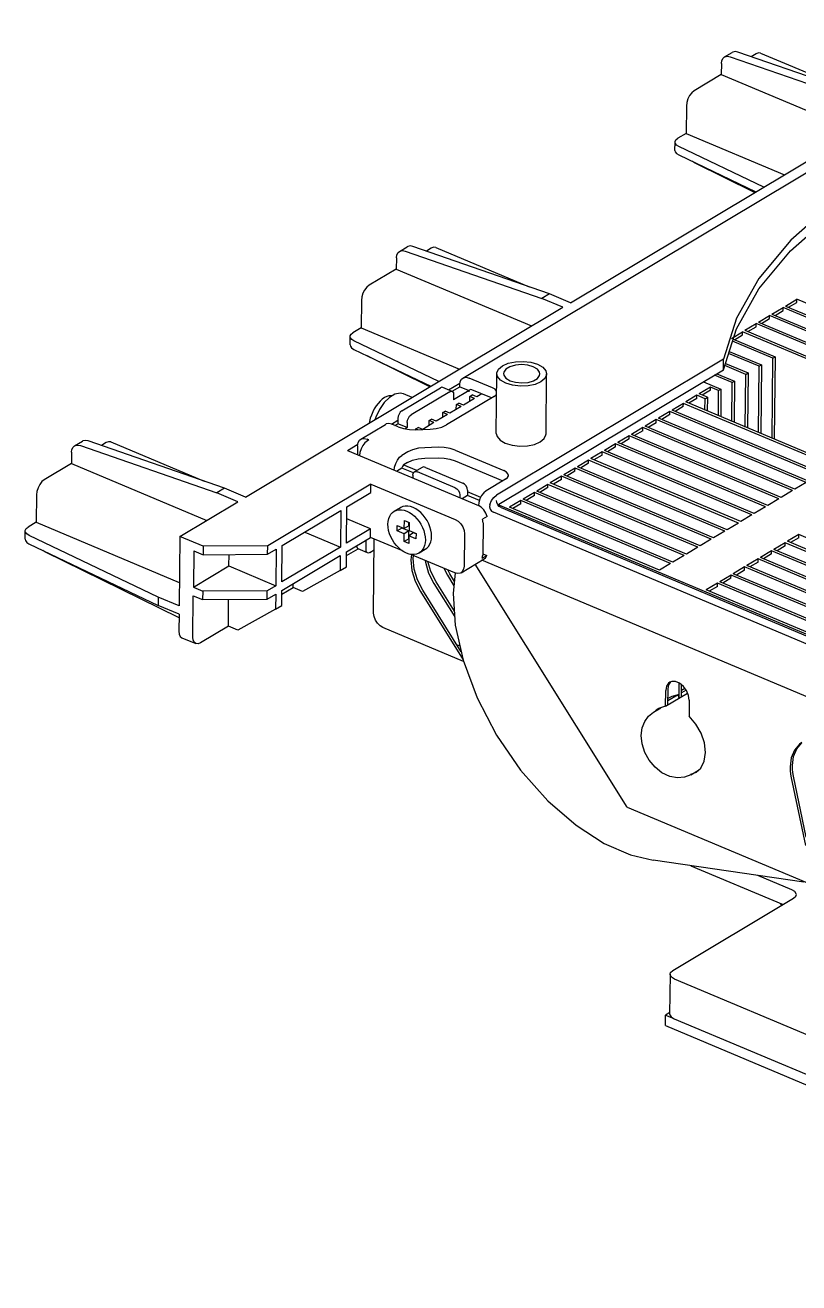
# Model space of a CAD drawing. Header units: millimetres. Extents: x 0 to 841, y 0 to 594.
# Drawn here: x 529.8 to 561.7, y 264.5 to 316.2 of the extents above; entities that cross this region are included whole.
import ezdxf

# ---------------------------------------------------------------- set-up
doc = ezdxf.new("R2010")
doc.units = ezdxf.units.MM
doc.header["$LTSCALE"] = 46.255
doc.layers.get('0').update_dxf_attribs({"linetype": 'CONTINUOUS'})

msp = doc.modelspace()

# ---------------------------------------------------------------- linework, layer by layer
at = {"color": 7, "linetype": 'CONTINUOUS'}
for p, q in [((547.825, 301.694), (572.112, 316.221)), ((558.597, 314.911), (558.916, 315.101)), ((558.833, 314.924), (564.45, 312.972)), ((564.768, 313.163), (559.151, 315.115)), ((559.897, 315.041), (559.701, 314.924)), ((560.087, 315.069), (563.931, 313.454)), ((558.468, 314.644), (558.464, 314.184)), ((558.464, 314.184), (557.349, 313.517)), ((558.464, 314.184), (564.035, 311.843)), ((557.027, 312.893), (557.016, 311.768)), ((552.255, 304.797), (565.315, 312.608)), ((557.016, 311.768), (556.678, 311.565)), ((557.016, 311.768), (561.065, 310.066)), ((556.56, 311.062), (556.563, 311.408)), ((560.212, 309.556), (556.721, 311.224)), ((556.717, 310.877), (559.888, 309.363)), ((557.367, 310.551), (557.283, 310.607)), ((559.838, 309.332), (557.367, 310.551)), ((563.003, 308.85), (561.326, 307.369)), ((561.322, 306.937), (562.999, 308.417)), ((545.219, 306.909), (545.538, 307.1)), ((551.39, 305.161), (545.773, 307.113)), ((546.519, 307.039), (546.323, 306.922)), ((546.709, 307.067), (550.553, 305.452)), ((545.09, 306.642), (545.086, 306.182)), ((545.455, 306.922), (551.072, 304.97)), ((560.012, 305.365), (561.322, 306.937)), ((545.086, 306.182), (543.971, 305.515)), ((545.086, 306.182), (550.657, 303.841)), ((551.39, 305.161), (551.072, 304.97)), ((551.937, 304.607), (551.072, 304.97)), ((552.255, 304.797), (551.39, 305.161)), ((561.109, 304.661), (561.571, 304.938)), ((561.57, 304.808), (561.571, 304.938)), ((569.202, 301.73), (561.571, 304.938)), ((538.877, 296.795), (551.937, 304.607)), ((543.649, 304.892), (543.638, 303.766)), ((560.552, 304.328), (561.014, 304.604)), ((560.679, 304.275), (561.013, 304.474)), ((561.013, 304.474), (561.014, 304.604)), ((568.644, 301.397), (561.014, 304.604)), ((561.109, 304.661), (568.74, 301.454)), ((561.236, 304.608), (561.57, 304.808)), ((559.091, 304.157), (558.563, 302.47)), ((559.437, 303.661), (559.899, 303.937)), ((559.898, 303.808), (559.899, 303.937)), ((567.53, 300.73), (559.899, 303.937)), ((559.994, 303.995), (560.456, 304.271)), ((559.994, 303.995), (567.625, 300.787)), ((560.121, 303.941), (560.455, 304.141)), ((560.455, 304.141), (560.456, 304.271)), ((568.087, 301.064), (560.456, 304.271)), ((560.552, 304.328), (568.183, 301.121)), ((543.182, 303.06), (543.185, 303.406)), ((543.638, 303.766), (543.3, 303.563)), ((543.638, 303.766), (547.687, 302.064)), ((558.88, 303.328), (559.341, 303.604)), ((559.006, 303.274), (559.34, 303.474)), ((559.34, 303.474), (559.341, 303.604)), ((566.972, 300.397), (559.341, 303.604)), ((559.437, 303.661), (567.068, 300.454)), ((559.564, 303.608), (559.898, 303.808)), ((543.339, 302.875), (546.51, 301.361)), ((546.834, 301.554), (543.343, 303.222)), ((558.925, 303.309), (560.681, 302.57)), ((560.586, 302.513), (558.926, 303.211)), ((543.989, 302.549), (543.905, 302.605)), ((546.46, 301.331), (543.989, 302.549)), ((558.563, 302.47), (549.213, 296.877)), ((558.559, 302.037), (558.563, 302.47)), ((560.028, 302.18), (558.769, 302.709)), ((558.796, 302.795), (560.124, 302.237)), ((560.555, 299.217), (560.586, 302.513)), ((560.586, 302.513), (560.681, 302.57)), ((560.681, 302.57), (560.65, 299.178)), ((549.201, 299.414), (549.224, 301.882)), ((549.304, 296.501), (558.559, 302.037)), ((551.251, 299.395), (551.274, 301.863)), ((558.913, 301.513), (558.191, 301.817)), ((558.286, 301.874), (559.009, 301.57)), ((559.471, 301.846), (558.612, 302.207)), ((558.639, 302.293), (559.566, 301.904)), ((559.451, 299.681), (559.471, 301.846)), ((559.471, 301.846), (559.566, 301.904)), ((559.566, 301.904), (559.545, 299.642)), ((560.003, 299.449), (560.028, 302.18)), ((560.028, 302.18), (560.124, 302.237)), ((560.124, 302.237), (560.098, 299.41)), ((545.31, 300.344), (546.903, 301.297)), ((547.383, 301.149), (546.998, 301.311)), ((547.241, 301.209), (547.705, 301.487)), ((547.381, 301.152), (547.695, 301.34)), ((547.695, 301.34), (547.696, 301.427)), ((547.695, 301.34), (548.083, 301.177)), ((549.049, 301.293), (548.085, 301.698)), ((558.019, 301.321), (557.557, 301.045)), ((557.729, 301.541), (558.452, 301.237)), ((558.018, 301.192), (558.019, 301.321)), ((558.356, 301.18), (558.019, 301.321)), ((558.899, 299.914), (558.913, 301.513)), ((558.913, 301.513), (559.009, 301.57)), ((559.009, 301.57), (558.993, 299.874)), ((545.736, 300.898), (545.383, 301.046)), ((547.288, 301.135), (545.696, 300.182)), ((549.116, 300.94), (547.15, 299.764)), ((548.083, 301.177), (547.443, 300.797)), ((547.445, 301.014), (547.443, 300.797)), ((548.309, 300.861), (547.847, 300.585)), ((548.08, 301.135), (548.08, 301.178)), ((548.114, 300.745), (548.116, 300.942)), ((548.116, 300.942), (548.211, 300.999)), ((548.309, 300.861), (548.116, 300.942)), ((549.007, 300.876), (548.197, 301.216)), ((548.404, 300.918), (548.211, 300.999)), ((548.611, 301.042), (548.404, 300.918)), ((557.461, 300.988), (557, 300.712)), ((557.46, 300.858), (557.126, 300.658)), ((557.46, 300.858), (557.461, 300.988)), ((557.799, 300.846), (557.461, 300.988)), ((557.894, 300.903), (557.557, 301.045)), ((558.018, 301.192), (557.684, 300.992)), ((557.794, 300.378), (557.799, 300.846)), ((557.799, 300.846), (557.894, 300.903)), ((557.894, 300.903), (557.889, 300.338)), ((558.346, 300.146), (558.356, 301.18)), ((558.356, 301.18), (558.452, 301.237)), ((558.452, 301.237), (558.441, 300.106)), ((546.999, 300.078), (547.001, 300.275)), ((547.001, 300.275), (547.097, 300.332)), ((547.194, 300.194), (547.001, 300.275)), ((547.289, 300.251), (547.097, 300.332)), ((547.751, 300.528), (547.289, 300.251)), ((547.557, 300.411), (547.558, 300.609)), ((547.558, 300.609), (547.654, 300.666)), ((547.751, 300.528), (547.558, 300.609)), ((547.847, 300.585), (547.654, 300.666)), ((556.347, 300.321), (555.885, 300.045)), ((556.345, 300.191), (556.347, 300.321)), ((562.513, 297.73), (556.347, 300.321)), ((556.904, 300.655), (556.442, 300.378)), ((562.608, 297.787), (556.442, 300.378)), ((556.903, 300.525), (556.569, 300.325)), ((556.903, 300.525), (556.904, 300.655)), ((563.07, 298.063), (556.904, 300.655)), ((563.166, 298.12), (557, 300.712)), ((543.62, 299.179), (544.639, 299.789)), ((544.893, 299.804), (545.148, 299.957)), ((545.159, 299.684), (544.9, 299.793)), ((545.022, 299.741), (545.147, 299.816)), ((545.149, 300.032), (545.147, 299.816)), ((545.532, 299.654), (545.147, 299.816)), ((545.534, 299.87), (545.532, 299.654)), ((546.636, 299.861), (546.174, 299.585)), ((546.442, 299.744), (546.444, 299.942)), ((546.444, 299.942), (546.539, 299.999)), ((546.636, 299.861), (546.444, 299.942)), ((546.732, 299.918), (546.539, 299.999)), ((547.194, 300.194), (546.732, 299.918)), ((555.789, 299.988), (555.327, 299.711)), ((555.788, 299.858), (555.454, 299.658)), ((555.788, 299.858), (555.789, 299.988)), ((561.955, 297.396), (555.789, 299.988)), ((562.051, 297.453), (555.885, 300.045)), ((556.345, 300.191), (556.012, 299.992)), ((543.761, 299.212), (543.881, 299.183)), ((545.532, 299.654), (545.446, 299.602)), ((545.886, 299.608), (545.982, 299.666)), ((545.886, 299.566), (545.886, 299.608)), ((545.978, 299.57), (545.886, 299.608)), ((545.89, 299.566), (546.474, 299.59)), ((546.174, 299.585), (545.982, 299.666)), ((554.674, 299.321), (554.212, 299.045)), ((554.673, 299.191), (554.674, 299.321)), ((560.841, 296.729), (554.674, 299.321)), ((555.232, 299.654), (554.77, 299.378)), ((560.936, 296.786), (554.77, 299.378)), ((555.231, 299.524), (554.897, 299.325)), ((555.231, 299.524), (555.232, 299.654)), ((561.398, 297.063), (555.232, 299.654)), ((561.494, 297.12), (555.327, 299.711)), ((531.841, 298.907), (532.16, 299.098)), ((532.077, 298.921), (537.694, 296.968)), ((538.012, 297.159), (532.395, 299.111)), ((533.141, 299.037), (532.945, 298.92)), ((533.331, 299.065), (537.175, 297.45)), ((543.071, 298.715), (543.501, 298.972)), ((543.071, 298.715), (548.466, 296.447)), ((543.491, 298.912), (543.488, 298.539)), ((543.958, 299.15), (543.881, 299.183)), ((543.958, 299.15), (543.894, 299.112)), ((546.807, 298.845), (546.258, 298.83)), ((547.513, 298.727), (549.518, 297.884)), ((554.117, 298.988), (553.655, 298.711)), ((559.821, 296.12), (553.655, 298.711)), ((554.116, 298.858), (553.782, 298.658)), ((554.116, 298.858), (554.117, 298.988)), ((560.283, 296.396), (554.117, 298.988)), ((560.379, 296.453), (554.212, 299.045)), ((554.673, 299.191), (554.339, 298.991)), ((531.708, 298.18), (530.593, 297.513)), ((531.712, 298.64), (531.708, 298.18)), ((531.708, 298.18), (537.278, 295.839)), ((545.556, 298.654), (545.32, 298.513)), ((545.552, 298.221), (545.412, 298.137)), ((546.254, 298.397), (546.803, 298.412)), ((547.509, 298.294), (549.477, 297.467)), ((553.002, 298.321), (552.54, 298.044)), ((553.001, 298.191), (552.667, 297.991)), ((553.001, 298.191), (553.002, 298.321)), ((559.168, 295.729), (553.002, 298.321)), ((553.56, 298.654), (553.098, 298.378)), ((559.264, 295.786), (553.098, 298.378)), ((553.558, 298.524), (553.224, 298.325)), ((553.558, 298.524), (553.56, 298.654)), ((559.726, 296.062), (553.56, 298.654)), ((545.097, 297.863), (545.317, 297.995)), ((545.799, 297.79), (545.315, 297.993)), ((545.93, 297.887), (545.37, 298.122)), ((545.77, 297.695), (545.768, 297.581)), ((545.77, 297.695), (545.785, 297.773)), ((546.152, 298.02), (545.834, 297.829)), ((547.506, 297.183), (545.964, 297.831)), ((546.283, 298.021), (547.824, 297.374)), ((552.445, 297.987), (551.983, 297.711)), ((558.149, 295.119), (551.983, 297.711)), ((552.443, 297.857), (552.11, 297.658)), ((552.443, 297.857), (552.445, 297.987)), ((558.611, 295.396), (552.445, 297.987)), ((558.706, 295.453), (552.54, 298.044)), ((538.012, 297.159), (537.694, 296.968)), ((538.877, 296.795), (538.012, 297.159)), ((544.042, 297.333), (539.79, 294.79)), ((544.039, 296.987), (544.042, 297.333)), ((544.042, 297.333), (547.511, 295.875)), ((549.585, 297.532), (548.789, 297.055)), ((551.33, 297.32), (550.868, 297.044)), ((551.329, 297.191), (550.995, 296.991)), ((551.329, 297.191), (551.33, 297.32)), ((557.496, 294.729), (551.33, 297.32)), ((551.887, 297.654), (551.425, 297.378)), ((557.592, 294.786), (551.425, 297.378)), ((551.886, 297.524), (551.552, 297.324)), ((551.886, 297.524), (551.887, 297.654)), ((558.054, 295.062), (551.887, 297.654)), ((561.955, 297.396), (561.494, 297.12)), ((530.271, 296.89), (530.26, 295.764)), ((538.559, 296.605), (537.694, 296.968)), ((543.051, 296.396), (544.039, 296.987)), ((547.696, 296.886), (547.695, 296.771)), ((548.013, 296.86), (547.795, 296.729)), ((548.015, 297.076), (548.013, 296.86)), ((548.507, 296.652), (548.013, 296.86)), ((548.56, 296.782), (548.014, 297.011)), ((548.529, 296.723), (548.483, 296.575)), ((549.225, 296.571), (549.21, 296.661)), ((550.215, 296.654), (549.753, 296.377)), ((550.214, 296.524), (550.215, 296.654)), ((556.381, 294.062), (550.215, 296.654)), ((550.772, 296.987), (550.311, 296.711)), ((556.477, 294.119), (550.311, 296.711)), ((550.771, 296.857), (550.437, 296.657)), ((550.771, 296.857), (550.772, 296.987)), ((556.939, 294.395), (550.772, 296.987)), ((557.034, 294.453), (550.868, 297.044)), ((560.841, 296.729), (560.379, 296.453)), ((561.398, 297.063), (560.936, 296.786)), ((536.17, 295.176), (538.559, 296.605)), ((540.392, 294.805), (542.797, 296.244)), ((542.797, 296.244), (542.783, 294.741)), ((543.038, 294.894), (543.051, 296.396)), ((544.998, 296.212), (545.253, 296.365)), ((548.483, 296.575), (548.466, 296.432)), ((548.585, 296.376), (548.466, 296.447)), ((584.828, 281.149), (549.083, 296.173)), ((549.266, 296.484), (549.225, 296.571)), ((549.327, 296.411), (549.266, 296.484)), ((549.304, 296.501), (549.275, 296.473)), ((585.111, 281.419), (549.277, 296.48)), ((549.401, 296.363), (549.327, 296.411)), ((549.401, 296.363), (585.088, 281.364)), ((555.919, 293.786), (549.753, 296.377)), ((550.214, 296.524), (549.88, 296.324)), ((560.283, 296.396), (559.821, 296.12)), ((530.26, 295.764), (529.922, 295.562)), ((530.26, 295.764), (536.152, 293.287)), ((544.025, 295.484), (543.047, 295.895)), ((545.125, 295.408), (545.127, 295.624)), ((545.127, 295.624), (545.416, 295.503)), ((545.416, 295.503), (545.419, 295.828)), ((545.607, 295.617), (545.416, 295.503)), ((545.419, 295.828), (545.612, 295.747)), ((545.607, 295.617), (545.608, 295.748)), ((545.612, 295.747), (545.609, 295.422)), ((548.829, 295.997), (548.638, 295.882)), ((548.656, 295.738), (548.644, 294.408)), ((559.168, 295.729), (558.706, 295.453)), ((559.726, 296.062), (559.264, 295.786)), ((529.804, 295.058), (529.807, 295.404)), ((535.278, 292.682), (529.965, 295.22)), ((536.17, 295.176), (536.143, 292.318)), ((537.133, 294.771), (536.17, 295.176)), ((541.316, 295.358), (542.783, 294.741)), ((543.034, 294.547), (544.022, 295.138)), ((544.025, 295.484), (543.038, 294.894)), ((544.022, 295.138), (544.025, 295.484)), ((545.32, 294.592), (544.022, 295.138)), ((544.153, 292.018), (544.181, 295.071)), ((545.316, 295.522), (545.125, 295.408)), ((545.414, 295.286), (545.125, 295.408)), ((545.316, 295.522), (545.316, 295.545)), ((545.605, 295.401), (545.316, 295.522)), ((545.411, 294.962), (545.414, 295.286)), ((545.602, 295.076), (545.411, 294.962)), ((545.605, 295.401), (545.414, 295.286)), ((545.602, 295.076), (545.605, 295.401)), ((545.605, 295.075), (545.602, 295.076)), ((545.607, 295.205), (545.604, 294.881)), ((545.798, 295.32), (545.607, 295.205)), ((545.896, 295.084), (545.607, 295.205)), ((545.609, 295.422), (545.898, 295.3)), ((545.898, 295.278), (545.798, 295.32)), ((545.898, 295.3), (545.896, 295.084)), ((547.892, 295.28), (547.88, 293.951)), ((558.611, 295.396), (558.149, 295.119)), ((561.653, 295.253), (561.191, 294.976)), ((561.652, 295.123), (561.318, 294.923)), ((561.652, 295.123), (561.653, 295.253)), ((570.276, 291.628), (561.653, 295.253)), ((529.961, 294.873), (535.275, 292.335)), ((530.611, 294.547), (530.526, 294.603)), ((536.745, 294.586), (536.731, 293.084)), ((536.745, 294.586), (537.13, 294.424)), ((537.133, 294.771), (537.13, 294.424)), ((539.79, 294.79), (537.133, 294.771)), ((539.787, 294.443), (539.79, 294.79)), ((539.787, 294.443), (540.137, 294.653)), ((540.137, 294.653), (540.123, 293.15)), ((540.378, 293.303), (540.392, 294.805)), ((542.783, 294.741), (540.378, 293.303)), ((543.033, 294.386), (543.511, 294.672)), ((543.498, 294.673), (543.516, 294.663)), ((543.901, 294.501), (543.516, 294.663)), ((543.839, 294.637), (543.842, 295.031)), ((543.996, 294.515), (544.177, 294.624)), ((545.604, 294.881), (545.411, 294.962)), ((546.025, 294.496), (546.279, 294.648)), ((557.496, 294.729), (557.034, 294.453)), ((558.054, 295.062), (557.592, 294.786)), ((560.538, 294.586), (560.076, 294.309)), ((560.537, 294.456), (560.538, 294.586)), ((569.161, 290.961), (560.538, 294.586)), ((561.095, 294.919), (560.633, 294.643)), ((569.257, 291.019), (560.633, 294.643)), ((561.094, 294.789), (560.76, 294.59)), ((561.094, 294.789), (561.095, 294.919)), ((569.718, 291.295), (561.095, 294.919)), ((569.814, 291.352), (561.191, 294.976)), ((536.139, 291.821), (530.611, 294.547)), ((537.13, 294.424), (539.787, 294.443)), ((538.196, 293.96), (538.2, 294.432)), ((540.375, 292.956), (542.779, 294.395)), ((542.779, 294.395), (542.774, 293.776)), ((543.029, 293.928), (543.034, 294.547)), ((545.503, 294.488), (545.394, 294.543)), ((545.709, 294.429), (545.682, 294.21)), ((547.49, 293.68), (545.687, 294.438)), ((545.777, 294.267), (545.793, 294.393)), ((547.751, 293.684), (548.706, 294.256)), ((554.585, 284.035), (548.338, 294.035)), ((590.126, 276.749), (548.61, 294.198)), ((548.623, 294.28), (548.814, 294.395)), ((548.623, 294.28), (548.634, 294.32)), ((548.645, 294.466), (548.814, 294.395)), ((556.381, 294.062), (555.919, 293.786)), ((556.939, 294.395), (556.477, 294.119)), ((559.98, 294.252), (559.519, 293.976)), ((559.979, 294.122), (559.645, 293.923)), ((559.979, 294.122), (559.98, 294.252)), ((568.604, 290.628), (559.98, 294.252)), ((568.699, 290.685), (560.076, 294.309)), ((560.537, 294.456), (560.203, 294.256)), ((536.731, 293.084), (538.196, 293.96)), ((538.196, 293.96), (540.123, 293.15)), ((542.774, 293.776), (541.218, 292.908)), ((542.774, 293.776), (543.029, 293.928)), ((547.044, 293.868), (547.192, 293.578)), ((547.192, 293.578), (547.461, 293.147)), ((547.287, 293.635), (547.203, 293.801)), ((547.48, 293.327), (547.287, 293.635)), ((558.866, 293.585), (558.404, 293.309)), ((558.864, 293.456), (558.866, 293.585)), ((567.489, 289.961), (558.866, 293.585)), ((559.423, 293.919), (558.961, 293.643)), ((567.584, 290.018), (558.961, 293.643)), ((559.422, 293.789), (559.088, 293.589)), ((559.422, 293.789), (559.423, 293.919)), ((568.046, 290.295), (559.423, 293.919)), ((568.142, 290.352), (559.519, 293.976)), ((536.731, 293.084), (537.116, 292.922)), ((540.123, 293.15), (539.773, 292.941)), ((540.373, 292.795), (540.833, 293.07)), ((540.833, 293.07), (540.834, 293.231)), ((541.218, 292.908), (540.833, 293.07)), ((546.634, 293.245), (547.492, 291.872)), ((547.476, 292.107), (546.73, 293.302)), ((558.308, 293.252), (557.846, 292.976)), ((558.307, 293.122), (557.973, 292.923)), ((558.307, 293.122), (558.308, 293.252)), ((566.931, 289.628), (558.308, 293.252)), ((567.027, 289.685), (558.404, 293.309)), ((558.864, 293.456), (558.531, 293.256)), ((535.278, 292.682), (535.275, 292.335)), ((536.143, 292.318), (535.278, 292.682)), ((536.712, 291.036), (536.728, 292.738)), ((536.728, 292.738), (537.113, 292.576)), ((537.116, 292.922), (537.113, 292.576)), ((537.113, 292.576), (539.769, 292.594)), ((539.773, 292.941), (537.116, 292.922)), ((538.173, 291.479), (538.183, 292.583)), ((539.769, 292.594), (539.773, 292.941)), ((539.769, 292.594), (540.12, 292.804)), ((540.12, 292.804), (540.114, 292.185)), ((540.369, 292.337), (540.375, 292.956)), ((546.077, 292.911), (547.832, 290.101)), ((547.76, 290.427), (546.173, 292.968)), ((566.469, 289.352), (557.846, 292.976)), ((536.14, 291.972), (535.275, 292.335)), ((536.14, 291.972), (536.134, 291.279)), ((540.114, 292.185), (538.558, 291.317)), ((540.114, 292.185), (540.369, 292.337)), ((538.173, 291.479), (537.026, 290.794)), ((538.558, 291.317), (538.173, 291.479)), ((536.259, 291.009), (536.837, 290.766)), ((547.857, 290.027), (544.534, 291.423)), ((547.709, 290.657), (547.584, 290.709)), ((556.211, 289.016), (556.18, 288.841)), ((556.269, 288.241), (556.275, 288.898)), ((556.275, 288.898), (556.306, 289.072)), ((556.306, 289.072), (556.388, 289.194)), ((556.427, 289.209), (556.341, 289.175)), ((556.731, 288.517), (556.737, 289.142)), ((556.826, 288.575), (556.831, 289.069)), ((556.899, 288.881), (556.829, 288.839)), ((556.971, 288.918), (556.899, 288.881)), ((556.173, 288.184), (556.18, 288.841)), ((556.173, 288.184), (557.078, 288.725)), ((556.685, 288.656), (556.271, 288.408)), ((556.342, 288.548), (556.271, 288.506)), ((556.731, 288.517), (556.685, 288.656)), ((557.017, 288.855), (556.828, 288.742)), ((557.143, 288.436), (557.137, 287.779)), ((555.675, 287.945), (555.979, 288.127)), ((555.861, 288.086), (555.763, 287.998)), ((561.35, 286.066), (561.303, 285.688)), ((557.215, 285.371), (557.525, 285.556)), ((561.348, 285.247), (561.929, 282.459)), ((561.966, 282.799), (561.444, 285.304)), ((554.585, 284.035), (561.941, 280.943)), ((561.871, 280.95), (555.662, 281.849)), ((557.217, 281.624), (561.013, 280.028)), ((561.374, 280.637), (559.977, 281.224)), ((556.47, 277.311), (561.441, 280.284)), ((560.948, 279.989), (560.943, 279.996)), ((556.356, 277.154), (556.34, 275.517)), ((582.385, 266.095), (556.537, 276.958)), ((556.166, 275.044), (556.17, 275.477)), ((556.341, 275.579), (556.17, 275.477)), ((556.17, 275.477), (556.487, 275.343)), ((556.166, 275.044), (581.36, 264.455)), ((556.522, 275.322), (581.657, 264.758))]:
    msp.add_line(p, q, dxfattribs=at)
for points in [[(558.468, 314.644), (558.487, 314.765), (558.539, 314.861), (558.597, 314.911)], [(558.597, 314.911), (558.618, 314.922), (558.719, 314.944), (558.833, 314.924)], [(559.151, 315.115), (559.038, 315.135), (558.937, 315.113), (558.916, 315.101)], [(560.087, 315.069), (559.996, 315.079), (559.897, 315.041)], [(557.349, 313.517), (557.25, 313.437), (557.161, 313.322), (557.09, 313.185), (557.044, 313.037), (557.027, 312.893)], [(556.563, 311.408), (556.565, 311.429), (556.601, 311.501), (556.678, 311.565)], [(556.721, 311.224), (556.628, 311.284), (556.575, 311.354), (556.563, 311.408)], [(556.56, 311.062), (556.571, 311.008), (556.625, 310.937), (556.717, 310.877)], [(545.773, 307.113), (545.66, 307.133), (545.559, 307.111), (545.537, 307.099)], [(546.709, 307.067), (546.618, 307.077), (546.519, 307.039)], [(561.326, 307.369), (560.016, 305.798), (559.091, 304.157)], [(545.09, 306.642), (545.109, 306.763), (545.161, 306.859), (545.219, 306.909)], [(545.219, 306.909), (545.24, 306.92), (545.341, 306.942), (545.455, 306.922)], [(543.971, 305.515), (543.872, 305.435), (543.783, 305.32), (543.712, 305.183), (543.666, 305.035), (543.649, 304.892)], [(558.559, 302.037), (559.087, 303.724), (560.012, 305.365)], [(543.185, 303.406), (543.187, 303.427), (543.223, 303.499), (543.3, 303.563)], [(543.343, 303.222), (543.25, 303.282), (543.197, 303.352), (543.185, 303.406)], [(543.182, 303.06), (543.193, 303.006), (543.247, 302.935), (543.339, 302.875)], [(549.224, 301.882), (549.226, 301.911), (549.295, 302.066), (549.456, 302.203), (549.695, 302.308), (549.987, 302.37), (550.305, 302.384), (550.622, 302.347), (550.902, 302.263)], [(549.596, 301.482), (549.382, 301.605), (549.256, 301.753), (549.224, 301.882)], [(550.727, 302.158), (550.499, 302.224), (550.243, 302.248), (549.99, 302.226), (549.765, 302.162), (549.598, 302.064), (549.51, 301.942), (549.499, 301.88)], [(549.499, 301.88), (549.511, 301.812), (549.601, 301.688), (549.771, 301.587)], [(551.274, 301.863), (551.272, 301.834), (551.203, 301.679), (551.042, 301.542), (550.803, 301.437), (550.511, 301.375), (550.193, 301.361), (549.876, 301.398), (549.596, 301.482)], [(549.771, 301.587), (549.999, 301.521), (550.256, 301.497), (550.509, 301.519), (550.733, 301.583), (550.9, 301.682), (550.988, 301.803), (550.999, 301.866)], [(550.999, 301.866), (550.988, 301.933), (550.897, 302.057), (550.727, 302.158)], [(550.902, 302.263), (551.116, 302.14), (551.243, 301.992), (551.274, 301.863)], [(546.998, 301.311), (546.964, 301.317), (546.903, 301.297)], [(547.696, 301.427), (547.716, 301.553), (547.772, 301.65), (547.824, 301.694)], [(547.824, 301.694), (547.858, 301.71), (547.966, 301.727), (548.085, 301.698)], [(549.217, 301.15), (549.214, 301.161), (549.153, 301.233), (549.049, 301.293)], [(544.905, 300.963), (544.862, 300.969), (544.777, 300.962), (544.689, 300.935), (544.598, 300.889), (544.508, 300.826), (544.419, 300.747), (544.333, 300.653), (544.253, 300.546), (544.18, 300.429), (544.114, 300.303), (544.059, 300.172), (544.014, 300.038), (543.981, 299.903), (543.972, 299.842)], [(545.025, 301.034), (544.799, 300.9), (544.58, 300.685), (544.388, 300.406), (544.236, 300.084), (544.207, 299.983)], [(545.383, 301.046), (545.241, 301.076), (545.025, 301.034)], [(547.288, 301.135), (547.349, 301.155), (547.383, 301.149)], [(547.383, 301.149), (547.4, 301.139), (547.434, 301.09), (547.445, 301.014)], [(548.119, 301.215), (548.11, 301.209), (548.083, 301.177)], [(548.197, 301.216), (548.148, 301.225), (548.119, 301.215)], [(549.116, 300.94), (549.195, 301.007), (549.216, 301.055)], [(545.31, 300.344), (545.249, 300.291), (545.197, 300.213), (545.162, 300.123), (545.149, 300.032)], [(544.9, 299.793), (544.78, 299.821), (544.673, 299.805), (544.639, 299.789)], [(545.534, 299.87), (545.547, 299.961), (545.582, 300.051), (545.634, 300.129), (545.696, 300.182)], [(546.474, 299.59), (546.728, 299.617), (546.959, 299.677), (547.15, 299.764)], [(543.62, 299.179), (543.653, 299.195), (543.761, 299.212)], [(545.159, 299.684), (545.38, 299.613), (545.63, 299.573), (545.89, 299.566)], [(549.201, 299.414), (549.232, 299.288), (549.359, 299.138), (549.573, 299.014)], [(549.573, 299.014), (549.852, 298.93), (550.166, 298.893), (550.481, 298.906), (550.773, 298.967), (551.014, 299.071), (551.178, 299.207), (551.249, 299.362), (551.251, 299.395)], [(531.712, 298.64), (531.731, 298.761), (531.783, 298.857), (531.841, 298.907)], [(531.841, 298.907), (531.862, 298.918), (531.963, 298.94), (532.077, 298.921)], [(532.395, 299.111), (532.282, 299.131), (532.181, 299.109), (532.159, 299.098)], [(533.331, 299.065), (533.24, 299.075), (533.141, 299.037)], [(543.491, 298.912), (543.512, 299.038), (543.567, 299.136), (543.62, 299.179)], [(543.894, 299.112), (543.795, 299.032), (543.706, 298.917), (543.635, 298.78), (543.589, 298.632), (543.573, 298.503)], [(546.258, 298.83), (545.994, 298.804), (545.754, 298.744), (545.556, 298.654)], [(547.513, 298.727), (547.3, 298.796), (547.06, 298.836), (546.807, 298.845)], [(544.998, 297.89), (545.014, 298.033), (545.061, 298.181), (545.132, 298.318), (545.221, 298.433), (545.32, 298.513)], [(545.552, 298.221), (545.75, 298.311), (545.99, 298.371), (546.254, 298.397)], [(546.803, 298.412), (547.055, 298.403), (547.296, 298.363), (547.509, 298.294)], [(545.412, 298.137), (545.372, 298.101), (545.339, 298.05), (545.317, 297.994)], [(545.785, 297.773), (545.827, 297.825), (545.834, 297.829)], [(545.834, 297.829), (545.89, 297.845), (545.964, 297.831)], [(546.283, 298.021), (546.208, 298.036), (546.153, 298.02)], [(549.699, 297.689), (549.684, 297.752), (549.622, 297.824), (549.518, 297.884)], [(549.585, 297.532), (549.665, 297.599), (549.699, 297.675), (549.699, 297.689)], [(530.593, 297.513), (530.494, 297.433), (530.405, 297.318), (530.334, 297.181), (530.288, 297.033), (530.271, 296.89)], [(547.506, 297.183), (547.58, 297.135), (547.641, 297.062), (547.682, 296.975), (547.696, 296.886)], [(548.015, 297.076), (548.001, 297.166), (547.96, 297.253), (547.898, 297.326), (547.824, 297.374)], [(548.789, 297.055), (548.69, 296.975), (548.6, 296.86), (548.529, 296.723)], [(548.935, 296.496), (549.007, 296.653), (549.103, 296.786), (549.213, 296.877)], [(545.394, 294.543), (545.286, 294.615), (545.184, 294.701), (545.088, 294.801), (545, 294.912), (544.923, 295.032), (544.859, 295.159), (544.807, 295.289), (544.77, 295.421), (544.747, 295.552), (544.741, 295.678), (544.75, 295.798), (544.774, 295.909), (544.813, 296.008), (544.867, 296.095), (544.934, 296.166), (544.998, 296.212)], [(544.998, 296.212), (545.012, 296.22), (545.101, 296.258), (545.198, 296.276), (545.301, 296.276), (545.409, 296.258), (545.519, 296.22)], [(545.774, 296.373), (545.664, 296.41), (545.556, 296.429), (545.453, 296.429), (545.356, 296.41), (545.267, 296.373), (545.253, 296.365)], [(545.519, 296.22), (545.629, 296.165), (545.736, 296.094)], [(546.095, 296.159), (545.992, 296.246), (545.884, 296.317), (545.774, 296.373)], [(546.278, 295.948), (546.19, 296.059), (546.095, 296.159)], [(548.829, 295.997), (548.775, 296.14), (548.691, 296.27), (548.585, 296.376)], [(548.935, 296.496), (548.921, 296.395), (548.948, 296.3), (549.006, 296.223), (549.083, 296.173)], [(545.736, 296.094), (545.839, 296.007), (545.935, 295.908), (546.022, 295.796), (546.099, 295.676), (546.164, 295.55), (546.216, 295.419), (546.253, 295.287), (546.275, 295.157), (546.282, 295.03), (546.273, 294.91), (546.249, 294.8), (546.209, 294.7), (546.156, 294.614), (546.089, 294.543), (546.025, 294.496)], [(546.471, 295.571), (546.419, 295.702), (546.354, 295.828), (546.278, 295.948)], [(547.511, 295.875), (547.63, 295.804), (547.737, 295.697), (547.821, 295.566), (547.874, 295.423), (547.892, 295.28)], [(548.656, 295.738), (548.655, 295.785), (548.649, 295.833), (548.638, 295.882)], [(529.807, 295.404), (529.809, 295.425), (529.844, 295.497), (529.922, 295.562)], [(529.965, 295.22), (529.872, 295.28), (529.818, 295.35), (529.807, 295.404)], [(546.28, 294.648), (546.344, 294.695), (546.41, 294.766), (546.464, 294.852), (546.503, 294.952), (546.528, 295.063), (546.537, 295.183), (546.53, 295.309), (546.508, 295.44), (546.471, 295.571)], [(529.804, 295.058), (529.815, 295.004), (529.868, 294.933), (529.961, 294.873)], [(543.453, 294.799), (543.465, 294.722), (543.498, 294.673)], [(543.901, 294.501), (543.884, 294.511), (543.85, 294.561), (543.839, 294.637)], [(543.996, 294.515), (543.935, 294.495), (543.901, 294.501)], [(545.722, 294.432), (545.613, 294.451), (545.503, 294.488)], [(545.682, 294.21), (545.725, 293.779), (545.86, 293.336), (546.077, 292.911)], [(546.025, 294.496), (546.011, 294.488), (545.922, 294.451), (545.825, 294.432), (545.722, 294.432)], [(546.173, 292.968), (545.955, 293.394), (545.821, 293.836), (545.777, 294.267)], [(546.275, 294.191), (546.282, 294.112), (546.417, 293.67), (546.634, 293.245)], [(546.73, 293.302), (546.513, 293.727), (546.386, 294.144)], [(548.634, 294.32), (548.641, 294.363), (548.644, 294.408)], [(548.707, 294.256), (548.758, 294.298), (548.814, 294.395)], [(547.516, 293.677), (547.428, 292.83), (547.515, 291.528), (547.837, 290.08)], [(547.751, 293.684), (547.718, 293.668), (547.61, 293.651), (547.49, 293.68)], [(547.88, 293.951), (547.859, 293.825), (547.804, 293.727), (547.751, 293.684)], [(544.534, 291.423), (544.415, 291.495), (544.308, 291.601), (544.224, 291.733), (544.171, 291.876), (544.153, 292.018)], [(536.134, 291.279), (536.148, 291.154), (536.192, 291.061), (536.259, 291.009)], [(536.837, 290.766), (536.77, 290.818), (536.726, 290.911), (536.712, 291.036)], [(537.026, 290.794), (536.928, 290.756), (536.837, 290.766)], [(547.837, 290.08), (548.409, 288.537), (549.211, 287.001), (550.199, 285.563), (551.321, 284.297), (552.485, 283.286), (553.647, 282.541), (554.728, 282.072), (555.662, 281.849)], [(556.341, 289.175), (556.298, 289.144), (556.211, 289.016)], [(557.143, 288.436), (557.115, 288.635), (557.033, 288.832), (556.908, 289.005), (556.752, 289.135), (556.585, 289.206), (556.427, 289.209)], [(556.685, 288.656), (556.428, 288.592), (556.341, 288.548)], [(555.174, 286.987), (555.213, 287.298), (555.316, 287.566), (555.473, 287.784), (555.675, 287.945)], [(556.173, 288.184), (555.886, 288.1), (555.861, 288.086)], [(557.819, 286.283), (557.774, 286.679), (557.638, 287.08), (557.42, 287.456), (557.137, 287.779)], [(557.215, 285.371), (556.956, 285.264), (556.658, 285.235), (556.341, 285.294), (556.025, 285.446), (555.739, 285.676), (555.501, 285.963), (555.322, 286.289), (555.211, 286.637), (555.174, 286.987)], [(557.427, 285.468), (557.624, 285.645), (557.767, 285.928), (557.819, 286.283)], [(561.786, 286.69), (561.689, 286.623), (561.482, 286.384), (561.35, 286.066)], [(561.398, 285.745), (561.446, 286.123), (561.577, 286.441), (561.785, 286.68)], [(557.207, 285.397), (557.402, 285.454), (557.427, 285.468)], [(561.303, 285.688), (561.307, 285.544), (561.322, 285.397), (561.348, 285.247)], [(561.444, 285.304), (561.418, 285.454), (561.403, 285.602), (561.398, 285.745)], [(561.556, 280.442), (561.554, 280.467), (561.498, 280.56), (561.374, 280.637)], [(560.939, 279.984), (560.92, 280.043), (560.919, 280.06)], [(560.943, 279.996), (560.92, 280.066), (560.92, 280.067)], [(561.441, 280.284), (561.534, 280.37), (561.556, 280.442)], [(556.356, 277.154), (556.377, 277.225), (556.47, 277.311)], [(556.537, 276.958), (556.413, 277.036), (556.358, 277.129), (556.356, 277.154)], [(556.34, 275.517), (556.343, 275.492), (556.398, 275.399), (556.522, 275.322)]]:
    msp.add_lwpolyline(points, dxfattribs=at)

doc.saveas('drawing.dxf')
